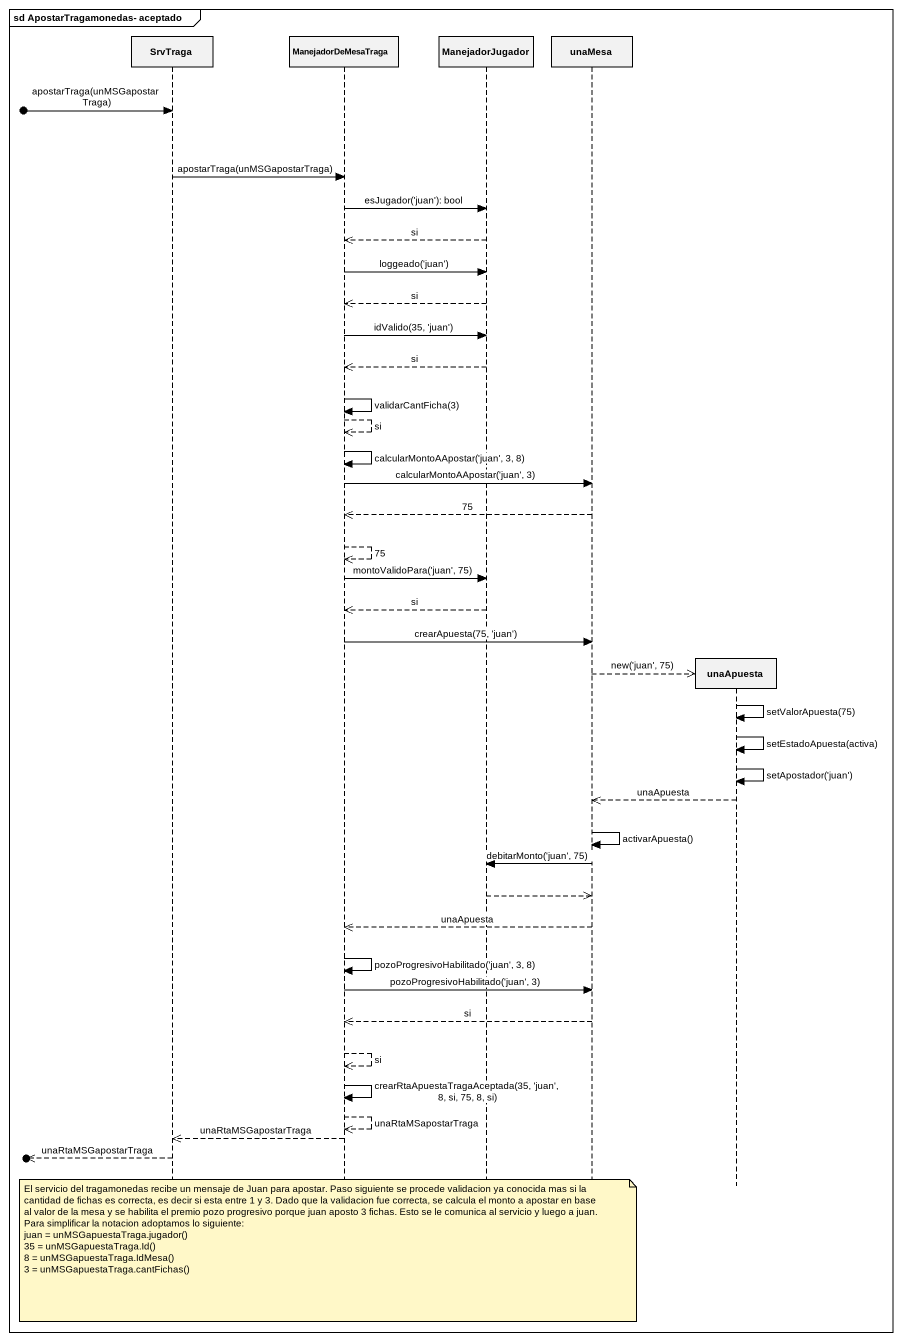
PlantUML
@startuml
mainframe sd ApostarTragamonedas- aceptado
hide footbox
participant SrvTraga
participant ManejadorDeMesaTraga
participant ManejadorJugador
participant unaMesa
participant unaApuesta

[o-> SrvTraga : apostarTraga(unMSGapostarTraga)
SrvTraga -> ManejadorDeMesaTraga : apostarTraga(unMSGapostarTraga)
ManejadorDeMesaTraga -> ManejadorJugador : esJugador('juan'): bool
ManejadorJugador -->> ManejadorDeMesaTraga : si
ManejadorDeMesaTraga -> ManejadorJugador : loggeado('juan')
ManejadorJugador -->> ManejadorDeMesaTraga : si
ManejadorDeMesaTraga -> ManejadorJugador : idValido(35, 'juan')
ManejadorJugador -->> ManejadorDeMesaTraga : si
ManejadorDeMesaTraga -> ManejadorDeMesaTraga : validarCantFicha(3)
ManejadorDeMesaTraga -->> ManejadorDeMesaTraga : si
ManejadorDeMesaTraga -> ManejadorDeMesaTraga : calcularMontoAApostar('juan', 3, 8)
ManejadorDeMesaTraga -> unaMesa : calcularMontoAApostar('juan', 3)
unaMesa -->> ManejadorDeMesaTraga : 75
ManejadorDeMesaTraga -->> ManejadorDeMesaTraga : 75
ManejadorDeMesaTraga -> ManejadorJugador : montoValidoPara('juan', 75)
ManejadorJugador -->> ManejadorDeMesaTraga : si
ManejadorDeMesaTraga -> unaMesa : crearApuesta(75, 'juan')
unaMesa -->> unaApuesta ** : new('juan', 75)
unaApuesta -> unaApuesta : setValorApuesta(75)
unaApuesta -> unaApuesta : setEstadoApuesta(activa)
unaApuesta -> unaApuesta : setApostador('juan')
unaApuesta -->> unaMesa : unaApuesta
unaMesa -> unaMesa : activarApuesta()
unaMesa -> ManejadorJugador : debitarMonto('juan', 75)
ManejadorJugador -->> unaMesa
unaMesa -->> ManejadorDeMesaTraga : unaApuesta
ManejadorDeMesaTraga -> ManejadorDeMesaTraga : pozoProgresivoHabilitado('juan', 3, 8)
ManejadorDeMesaTraga -> unaMesa : pozoProgresivoHabilitado('juan', 3)
unaMesa -->> ManejadorDeMesaTraga : si
ManejadorDeMesaTraga -->> ManejadorDeMesaTraga : si
ManejadorDeMesaTraga -> ManejadorDeMesaTraga : crearRtaApuestaTragaAceptada(35, 'juan', 8, si, 75, 8, si)
ManejadorDeMesaTraga -->> ManejadorDeMesaTraga : unaRtaMSapostarTraga
ManejadorDeMesaTraga -->> SrvTraga : unaRtaMSGapostarTraga
[o<<-- SrvTraga : unaRtaMSGapostarTraga
note over ManejadorDeMesaTraga
  El servicio del tragamonedas recibe un mensaje de Juan para apostar. Paso siguiente se procede validacion ya conocida mas si la cantidad de fichas es correcta, es decir si esta entre 1 y 3. Dado que la validacion fue correcta, se calcula el monto a apostar en base al valor de la mesa y se habilita el premio pozo progresivo porque juan aposto 3 fichas. Esto se le comunica al servicio y luego a juan.
  Para simplificar la notacion adoptamos lo siguiente:
  juan = unMSGapuestaTraga.jugador()
  35 = unMSGapuestaTraga.Id()
  8 = unMSGapuestaTraga.IdMesa()
  3 = unMSGapuestaTraga.cantFichas()
end note
@enduml
